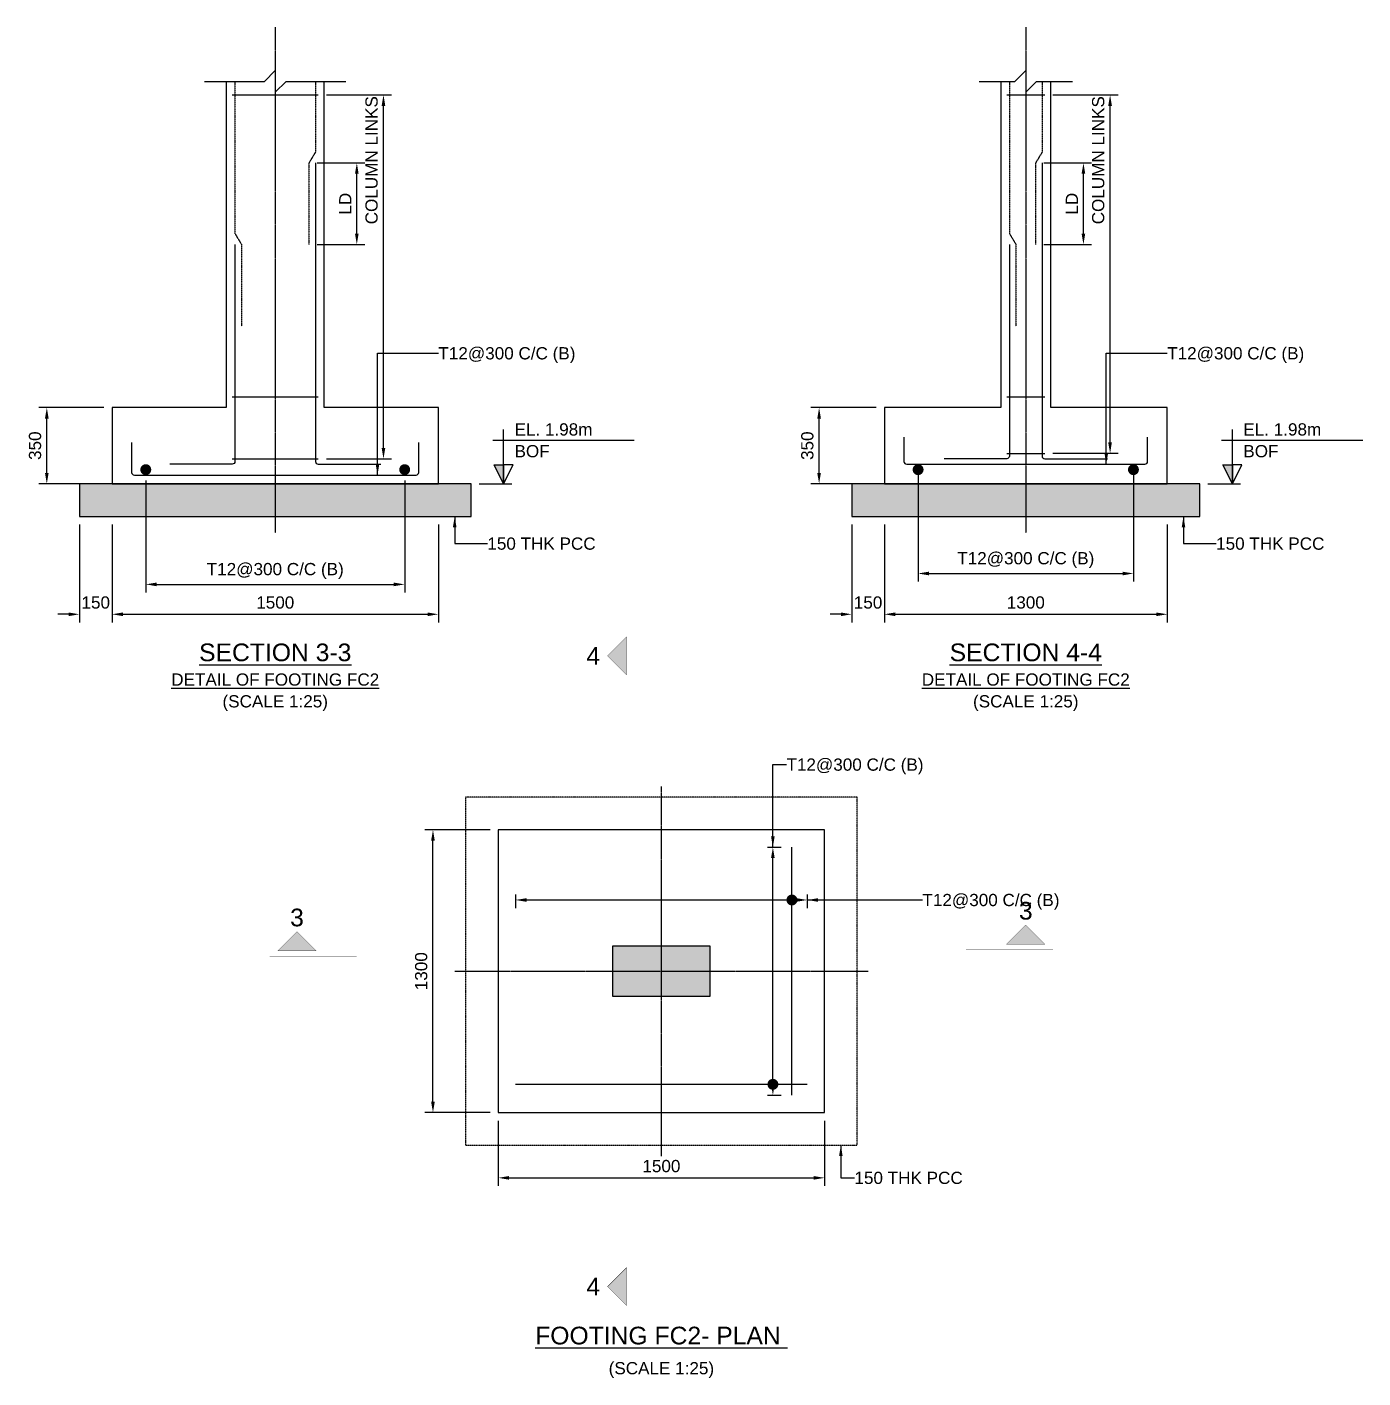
# Model space of a CAD drawing. Header units: inches. Extents: x -816171 to 9366335, y -450961 to 689132.
# Drawn here: x 5438941 to 5463505, y 455121 to 479966 of the extents above; entities that cross this region are included whole.
import ezdxf
from ezdxf.enums import TextEntityAlignment as Align

# ---------------------------------------------------------------- set-up
doc = ezdxf.new("R2010")
doc.units = ezdxf.units.IN
doc.header["$MEASUREMENT"] = 0
doc.linetypes.add('Cline', pattern=[1, 0.625, -0.125, 0.125, -0.125])
doc.linetypes.add('DASHED', pattern=[0.75, 0.5, -0.25])
for name, color, linetype in [('Center Line', 1, 'Continuous'), ('Column', 2, 'Continuous'), ('Concrete Line', 2, 'Continuous'), ('Dim', 31, 'Continuous'), ('Footing', 4, 'Continuous'), ('Labels', 4, 'Continuous'), ('PCC', 5, 'Continuous'), ('Reinforcement', 130, 'Continuous'), ('Section Mark', 5, 'Continuous'), ('Solid', 25, 'Continuous'), ('Text', 31, 'Continuous')]:
    doc.layers.add(name, color=color, linetype=linetype)
doc.styles.add('SC-FTG1', font='sanss___.ttf')
doc.styles.add('SC-FTG2', font='SansSerif')
doc.dimstyles.new('RccFooting', dxfattribs={"dimtxt": 225, "dimasz": 200, "dimexe": 150, "dimexo": 150, "dimgap": 100, "dimtad": 1, "dimtoh": 1, "dimdec": 4, "dimlfac": 0.25, "dimzin": 0, "dimdsep": 46, "dimtxsty": 'SC-FTG2', "dimcen": 0.09, "dimclrd": 8, "dimclre": 8, "dimclrt": 31, "dimadec": 0, "dimazin": 0, "dimtfac": 1, "dimtdec": 0, "dimtix": 1, "dimtofl": 0, "dimtmove": 0, "dimatfit": 3, "dimfxl": 1, "dimtolj": 1, "dimtzin": 0, "dimarcsym": 0})

# ---------------------------------------------------------------- blocks, each defined once
blk = doc.blocks.new('*D3755')
at = {"layer": 'DEFPOINTS', "color": 0, "transparency": 16777216}
for p in [(5447605, 460002), (5453605, 460002), (5453605, 458802)]:
    blk.add_point(p, dxfattribs=at)
at = {"layer": 'Dim', "color": 8, "lineweight": -2, "transparency": 16777216}
for p, q in [((5447605, 459852), (5447605, 458652)), ((5453605, 459852), (5453605, 458652)), ((5447805, 458802), (5453405, 458802))]:
    blk.add_line(p, q, dxfattribs=at)
at = {"layer": 'Dim', "color": 8, "transparency": 16777216}
for points in [[(5447805, 458835), (5447805, 458768), (5447605, 458802)], [(5453405, 458835), (5453405, 458768), (5453605, 458802)]]:
    blk.add_solid(points, dxfattribs=at)
at = {"layer": 'Dim', "color": 31, "transparency": 16777216, "insert": (5450605, 459017), "char_height": 225, "attachment_point": 5, "style": 'SC-FTG2'}
blk.add_mtext('\\A1;1500', dxfattribs=at)
blk = doc.blocks.new('*D3756')
at = {"layer": 'DEFPOINTS', "color": 0, "transparency": 16777216}
for p in [(5446405, 465202), (5447605, 465202), (5447605, 460002)]:
    blk.add_point(p, dxfattribs=at)
at = {"layer": 'Dim', "color": 8, "lineweight": -2, "transparency": 16777216}
for p, q in [((5447455, 465202), (5446255, 465202)), ((5446405, 460202), (5446405, 465002)), ((5447455, 460002), (5446255, 460002))]:
    blk.add_line(p, q, dxfattribs=at)
at = {"layer": 'Dim', "color": 8, "transparency": 16777216}
for points in [[(5446371, 465002), (5446438, 465002), (5446405, 465202)], [(5446371, 460202), (5446438, 460202), (5446405, 460002)]]:
    blk.add_solid(points, dxfattribs=at)
at = {"layer": 'Dim', "color": 31, "transparency": 16777216, "insert": (5446189, 462602), "char_height": 225, "attachment_point": 5, "rotation": 90, "style": 'SC-FTG2'}
blk.add_mtext('\\A1;1300', dxfattribs=at)
blk = doc.blocks.new('*D3777')
at = {"layer": 'DEFPOINTS', "color": 0, "transparency": 16777216}
for p in [(5452405, 464882), (5452655, 464882), (5452405, 460322)]:
    blk.add_point(p, dxfattribs=at)
at = {"layer": 'Dim', "color": 8, "lineweight": -2, "transparency": 16777216}
for p, q in [((5452555, 464882), (5452805, 464882)), ((5452655, 460522), (5452655, 464682)), ((5452555, 460322), (5452805, 460322))]:
    blk.add_line(p, q, dxfattribs=at)
at = {"layer": 'Dim', "color": 8, "transparency": 16777216}
for points in [[(5452621, 464682), (5452688, 464682), (5452655, 464882)], [(5452621, 460522), (5452688, 460522), (5452655, 460322)]]:
    blk.add_solid(points, dxfattribs=at)
blk = doc.blocks.new('*D3778')
at = {"layer": 'DEFPOINTS', "color": 0, "transparency": 16777216}
for p in [(5447925, 464162), (5453285, 464162), (5453285, 463912)]:
    blk.add_point(p, dxfattribs=at)
at = {"layer": 'Dim', "color": 8, "lineweight": -2, "transparency": 16777216}
for p, q in [((5447925, 464012), (5447925, 463762)), ((5448125, 463912), (5453085, 463912)), ((5453285, 464012), (5453285, 463762))]:
    blk.add_line(p, q, dxfattribs=at)
at = {"layer": 'Dim', "color": 8, "transparency": 16777216}
for points in [[(5448125, 463945), (5448125, 463878), (5447925, 463912)], [(5453085, 463945), (5453085, 463878), (5453285, 463912)]]:
    blk.add_solid(points, dxfattribs=at)
blk = doc.blocks.new('*D3779')
at = {"layer": 'DEFPOINTS', "color": 0, "transparency": 16777216}
for p in [(5439905, 470966), (5440505, 470966), (5440505, 469166)]:
    blk.add_point(p, dxfattribs=at)
at = {"layer": 'Dim', "color": 8, "lineweight": -2, "transparency": 16777216}
for p, q in [((5439905, 470816), (5439905, 469016)), ((5440505, 470816), (5440505, 469016)), ((5439705, 469166), (5439505, 469166)), ((5440705, 469166), (5440905, 469166))]:
    blk.add_line(p, q, dxfattribs=at)
at = {"layer": 'Dim', "color": 8, "transparency": 16777216}
for points in [[(5439705, 469199), (5439705, 469132), (5439905, 469166)], [(5440705, 469199), (5440705, 469132), (5440505, 469166)]]:
    blk.add_solid(points, dxfattribs=at)
at = {"layer": 'Dim', "color": 31, "transparency": 16777216, "insert": (5440205, 469381), "char_height": 225, "attachment_point": 5, "style": 'SC-FTG2'}
blk.add_mtext('\\A1;150', dxfattribs=at)
blk = doc.blocks.new('*D3780')
at = {"layer": 'DEFPOINTS', "color": 0, "transparency": 16777216}
for p in [(5440505, 470966), (5446505, 470966), (5446505, 469166)]:
    blk.add_point(p, dxfattribs=at)
at = {"layer": 'Dim', "color": 8, "lineweight": -2, "transparency": 16777216}
for p, q in [((5440505, 470816), (5440505, 469016)), ((5446505, 470816), (5446505, 469016)), ((5440705, 469166), (5446305, 469166))]:
    blk.add_line(p, q, dxfattribs=at)
at = {"layer": 'Dim', "color": 8, "transparency": 16777216}
for points in [[(5440705, 469199), (5440705, 469132), (5440505, 469166)], [(5446305, 469199), (5446305, 469132), (5446505, 469166)]]:
    blk.add_solid(points, dxfattribs=at)
at = {"layer": 'Dim', "color": 31, "transparency": 16777216, "insert": (5443505, 469381), "char_height": 225, "attachment_point": 5, "style": 'SC-FTG2'}
blk.add_mtext('\\A1;1500', dxfattribs=at)
blk = doc.blocks.new('*D3757')
at = {"layer": 'DEFPOINTS', "color": 0, "transparency": 16777216}
for p in [(5439305, 472966), (5440505, 472966), (5440505, 471566)]:
    blk.add_point(p, dxfattribs=at)
at = {"layer": 'Dim', "color": 8, "lineweight": -2, "transparency": 16777216}
for p, q in [((5440355, 472966), (5439155, 472966)), ((5439305, 471766), (5439305, 472766)), ((5440355, 471566), (5439155, 471566))]:
    blk.add_line(p, q, dxfattribs=at)
at = {"layer": 'Dim', "color": 8, "transparency": 16777216}
for points in [[(5439271, 472766), (5439338, 472766), (5439305, 472966)], [(5439271, 471766), (5439338, 471766), (5439305, 471566)]]:
    blk.add_solid(points, dxfattribs=at)
at = {"layer": 'Dim', "color": 31, "transparency": 16777216, "insert": (5439089, 472266), "char_height": 225, "attachment_point": 5, "rotation": 90, "style": 'SC-FTG2'}
blk.add_mtext('\\A1;350', dxfattribs=at)
blk = doc.blocks.new('*D3758')
at = {"layer": 'DEFPOINTS', "color": 0, "transparency": 16777216}
for p in [(5441125, 471776), (5445885, 471776), (5445885, 469716)]:
    blk.add_point(p, dxfattribs=at)
at = {"layer": 'Dim', "color": 8, "lineweight": -2, "transparency": 16777216}
for p, q in [((5441125, 471626), (5441125, 469566)), ((5445885, 471626), (5445885, 469566)), ((5441325, 469716), (5445685, 469716))]:
    blk.add_line(p, q, dxfattribs=at)
at = {"layer": 'Dim', "color": 8, "transparency": 16777216}
for points in [[(5441325, 469749), (5441325, 469682), (5441125, 469716)], [(5445685, 469749), (5445685, 469682), (5445885, 469716)]]:
    blk.add_solid(points, dxfattribs=at)
at = {"layer": 'Dim', "color": 31, "transparency": 16777216, "insert": (5443505, 469963), "char_height": 225, "attachment_point": 5, "style": 'SC-FTG2'}
blk.add_mtext('\\A1;T12@300 C/C (B)', dxfattribs=at)
blk = doc.blocks.new('*D3759')
at = {"layer": 'DEFPOINTS', "color": 0, "transparency": 16777216}
for p in [(5444125, 477466), (5445005, 477466), (5444125, 475966)]:
    blk.add_point(p, dxfattribs=at)
at = {"layer": 'Dim', "color": 8, "lineweight": -2, "transparency": 16777216}
for p, q in [((5444275, 477466), (5445155, 477466)), ((5445005, 476166), (5445005, 477266)), ((5444275, 475966), (5445155, 475966))]:
    blk.add_line(p, q, dxfattribs=at)
at = {"layer": 'Dim', "color": 8, "transparency": 16777216}
for points in [[(5444971, 477266), (5445038, 477266), (5445005, 477466)], [(5444971, 476166), (5445038, 476166), (5445005, 475966)]]:
    blk.add_solid(points, dxfattribs=at)
at = {"layer": 'Dim', "color": 31, "transparency": 16777216, "insert": (5444792, 476716), "char_height": 225, "attachment_point": 5, "rotation": 90, "style": 'SC-FTG2'}
blk.add_mtext('\\A1;LD', dxfattribs=at)
blk = doc.blocks.new('*D3760')
at = {"layer": 'DEFPOINTS', "color": 0, "transparency": 16777216}
for p in [(5444295, 478716), (5445495, 478716), (5444295, 472026)]:
    blk.add_point(p, dxfattribs=at)
at = {"layer": 'Dim', "color": 8, "lineweight": -2, "transparency": 16777216}
for p, q in [((5444445, 478716), (5445645, 478716)), ((5445495, 472226), (5445495, 478516)), ((5444445, 472026), (5445645, 472026))]:
    blk.add_line(p, q, dxfattribs=at)
at = {"layer": 'Dim', "color": 8, "transparency": 16777216}
for points in [[(5445461, 478516), (5445528, 478516), (5445495, 478716)], [(5445461, 472226), (5445528, 472226), (5445495, 472026)]]:
    blk.add_solid(points, dxfattribs=at)
at = {"layer": 'Dim', "color": 31, "transparency": 16777216, "insert": (5445277, 477516), "char_height": 225, "attachment_point": 5, "rotation": 90, "style": 'SC-FTG2'}
blk.add_mtext('\\A1;COLUMN LINKS', dxfattribs=at)
blk = doc.blocks.new('*D3761')
at = {"layer": 'DEFPOINTS', "color": 0, "transparency": 16777216}
for p in [(5454105, 470966), (5454705, 470966), (5454705, 469166)]:
    blk.add_point(p, dxfattribs=at)
at = {"layer": 'Dim', "color": 8, "lineweight": -2, "transparency": 16777216}
for p, q in [((5454105, 470816), (5454105, 469016)), ((5454705, 470816), (5454705, 469016)), ((5453905, 469166), (5453705, 469166)), ((5454905, 469166), (5455105, 469166))]:
    blk.add_line(p, q, dxfattribs=at)
at = {"layer": 'Dim', "color": 8, "transparency": 16777216}
for points in [[(5453905, 469199), (5453905, 469132), (5454105, 469166)], [(5454905, 469199), (5454905, 469132), (5454705, 469166)]]:
    blk.add_solid(points, dxfattribs=at)
at = {"layer": 'Dim', "color": 31, "transparency": 16777216, "insert": (5454405, 469381), "char_height": 225, "attachment_point": 5, "style": 'SC-FTG2'}
blk.add_mtext('\\A1;150', dxfattribs=at)
blk = doc.blocks.new('*D3762')
at = {"layer": 'DEFPOINTS', "color": 0, "transparency": 16777216}
for p in [(5454705, 470966), (5459905, 470966), (5459905, 469166)]:
    blk.add_point(p, dxfattribs=at)
at = {"layer": 'Dim', "color": 8, "lineweight": -2, "transparency": 16777216}
for p, q in [((5454705, 470816), (5454705, 469016)), ((5459905, 470816), (5459905, 469016)), ((5454905, 469166), (5459705, 469166))]:
    blk.add_line(p, q, dxfattribs=at)
at = {"layer": 'Dim', "color": 8, "transparency": 16777216}
for points in [[(5454905, 469199), (5454905, 469132), (5454705, 469166)], [(5459705, 469199), (5459705, 469132), (5459905, 469166)]]:
    blk.add_solid(points, dxfattribs=at)
at = {"layer": 'Dim', "color": 31, "transparency": 16777216, "insert": (5457305, 469382), "char_height": 225, "attachment_point": 5, "style": 'SC-FTG2'}
blk.add_mtext('\\A1;1300', dxfattribs=at)
blk = doc.blocks.new('*D3781')
at = {"layer": 'DEFPOINTS', "color": 0, "transparency": 16777216}
for p in [(5453505, 472966), (5454705, 472966), (5454705, 471566)]:
    blk.add_point(p, dxfattribs=at)
at = {"layer": 'Dim', "color": 8, "lineweight": -2, "transparency": 16777216}
for p, q in [((5454555, 472966), (5453355, 472966)), ((5453505, 471766), (5453505, 472766)), ((5454555, 471566), (5453355, 471566))]:
    blk.add_line(p, q, dxfattribs=at)
at = {"layer": 'Dim', "color": 8, "transparency": 16777216}
for points in [[(5453471, 472766), (5453538, 472766), (5453505, 472966)], [(5453471, 471766), (5453538, 471766), (5453505, 471566)]]:
    blk.add_solid(points, dxfattribs=at)
at = {"layer": 'Dim', "color": 31, "transparency": 16777216, "insert": (5453289, 472266), "char_height": 225, "attachment_point": 5, "rotation": 90, "style": 'SC-FTG2'}
blk.add_mtext('\\A1;350', dxfattribs=at)
blk = doc.blocks.new('*D3782')
at = {"layer": 'DEFPOINTS', "color": 0, "transparency": 16777216}
for p in [(5455325, 471976), (5459285, 471976), (5459285, 469916)]:
    blk.add_point(p, dxfattribs=at)
at = {"layer": 'Dim', "color": 8, "lineweight": -2, "transparency": 16777216}
for p, q in [((5455325, 471826), (5455325, 469766)), ((5459285, 471826), (5459285, 469766)), ((5455525, 469916), (5459085, 469916))]:
    blk.add_line(p, q, dxfattribs=at)
at = {"layer": 'Dim', "color": 8, "transparency": 16777216}
for points in [[(5455525, 469949), (5455525, 469882), (5455325, 469916)], [(5459085, 469949), (5459085, 469882), (5459285, 469916)]]:
    blk.add_solid(points, dxfattribs=at)
at = {"layer": 'Dim', "color": 31, "transparency": 16777216, "insert": (5457305, 470163), "char_height": 225, "attachment_point": 5, "style": 'SC-FTG2'}
blk.add_mtext('\\A1;T12@300 C/C (B)', dxfattribs=at)
blk = doc.blocks.new('*D3783')
at = {"layer": 'DEFPOINTS', "color": 0, "transparency": 16777216}
for p in [(5457485, 477466), (5458365, 477466), (5457485, 475966)]:
    blk.add_point(p, dxfattribs=at)
at = {"layer": 'Dim', "color": 8, "lineweight": -2, "transparency": 16777216}
for p, q in [((5457635, 477466), (5458515, 477466)), ((5458365, 476166), (5458365, 477266)), ((5457635, 475966), (5458515, 475966))]:
    blk.add_line(p, q, dxfattribs=at)
at = {"layer": 'Dim', "color": 8, "transparency": 16777216}
for points in [[(5458331, 477266), (5458398, 477266), (5458365, 477466)], [(5458331, 476166), (5458398, 476166), (5458365, 475966)]]:
    blk.add_solid(points, dxfattribs=at)
at = {"layer": 'Dim', "color": 31, "transparency": 16777216, "insert": (5458152, 476716), "char_height": 225, "attachment_point": 5, "rotation": 90, "style": 'SC-FTG2'}
blk.add_mtext('\\A1;LD', dxfattribs=at)
blk = doc.blocks.new('*D3784')
at = {"layer": 'DEFPOINTS', "color": 0, "transparency": 16777216}
for p in [(5457655, 478716), (5458855, 478716), (5457655, 472126)]:
    blk.add_point(p, dxfattribs=at)
at = {"layer": 'Dim', "color": 8, "lineweight": -2, "transparency": 16777216}
for p, q in [((5457805, 478716), (5459005, 478716)), ((5458855, 472326), (5458855, 478516)), ((5457805, 472126), (5459005, 472126))]:
    blk.add_line(p, q, dxfattribs=at)
at = {"layer": 'Dim', "color": 8, "transparency": 16777216}
for points in [[(5458821, 478516), (5458888, 478516), (5458855, 478716)], [(5458821, 472326), (5458888, 472326), (5458855, 472126)]]:
    blk.add_solid(points, dxfattribs=at)
at = {"layer": 'Dim', "color": 31, "transparency": 16777216, "insert": (5458637, 477516), "char_height": 225, "attachment_point": 5, "rotation": 90, "style": 'SC-FTG2'}
blk.add_mtext('\\A1;COLUMN LINKS', dxfattribs=at)

msp = doc.modelspace()

# ---------------------------------------------------------------- hatches: boundary and pattern name
at = {"layer": 'Solid'}
for points in [[(5447704.62407, 471565.60359), (5447529.62407, 471915.60359), (5447704.62407, 471915.60359)], [(5461104.62407, 471565.60359), (5460929.62407, 471915.60359), (5461104.62407, 471915.60359)], [(5439904.62407, 470965.60359), (5447104.62407, 470965.60359), (5447104.62407, 471565.60359), (5439904.62407, 471565.60359)], [(5454104.62407, 470965.60359), (5460504.62407, 470965.60359), (5460504.62407, 471565.60359), (5454104.62407, 471565.60359)], [(5449964.62407, 468751.55637), (5449614.62407, 468401.55637), (5449964.62407, 468051.55637), (5449964.62407, 468751.55637)], [(5457654.62407, 463101.55637), (5457304.62407, 463451.55637), (5456954.62407, 463101.55637), (5457654.62407, 463101.55637)], [(5443554.62407, 462977.55637), (5443904.62407, 463327.55637), (5444254.62407, 462977.55637), (5443554.62407, 462977.55637)], [(5449704.62407, 462141.55637), (5451504.62407, 462141.55637), (5451504.62407, 463061.55637), (5449704.62407, 463061.55637)], [(5449964.62407, 456451.55637), (5449614.62407, 456801.55637), (5449964.62407, 457151.55637), (5449964.62407, 456451.55637)]]:
    msp.add_hatch(color=256, dxfattribs=at).paths.add_polyline_path(points, flags=0)

# ---------------------------------------------------------------- linework, layer by layer
at = {"layer": 'Center Line', "linetype": 'Cline'}
for points in [[(5443504.62407, 479965.60359), (5443504.62407, 470665.60359)], [(5457304.62407, 479965.60359), (5457304.62407, 470665.60359)], [(5450604.62407, 459201.55637), (5450604.62407, 466001.55637)], [(5446804.62407, 462601.55637), (5454404.62407, 462601.55637)]]:
    msp.add_lwpolyline(points, dxfattribs=at)
at = {"layer": 'Column'}
msp.add_lwpolyline([(5449704.62407, 462141.55637), (5451504.62407, 462141.55637), (5451504.62407, 463061.55637), (5449704.62407, 463061.55637), (5449704.62407, 462141.55637)], dxfattribs=at)
at = {"layer": 'Concrete Line'}
for points in [[(5442204.62407, 478965.60359), (5443304.62407, 478965.60359), (5443504.62407, 479165.60359), (5443504.62407, 478765.60359), (5443704.62407, 478965.60359), (5444804.62407, 478965.60359)], [(5456444.62407, 478965.60359), (5457104.62407, 478965.60359), (5457304.62407, 479165.60359), (5457304.62407, 478765.60359), (5457504.62407, 478965.60359), (5458164.62407, 478965.60359)], [(5442604.62407, 478965.60359), (5442604.62407, 472965.60359), (5440504.62407, 472965.60359), (5440504.62407, 471565.60359), (5446504.62407, 471565.60359), (5446504.62407, 472965.60359), (5444404.62407, 472965.60359), (5444404.62407, 478965.60359)], [(5456844.62407, 478965.60359), (5456844.62407, 472965.60359), (5454704.62407, 472965.60359), (5454704.62407, 471565.60359), (5459904.62407, 471565.60359), (5459904.62407, 472965.60359), (5457764.62407, 472965.60359), (5457764.62407, 478965.60359)]]:
    msp.add_lwpolyline(points, dxfattribs=at)
at = {"layer": 'Dim', "color": 8, "const_width": 100}
for points in [[(5452954.62407, 463911.55637, 1), (5453054.62407, 463911.55637, 1)], [(5452604.62407, 460521.55637, 1), (5452704.62407, 460521.55637, 1)]]:
    msp.add_lwpolyline(points, format="xyb", close=True, dxfattribs=at)
at = {"layer": 'Footing'}
msp.add_lwpolyline([(5447604.62407, 460001.55637), (5453604.62407, 460001.55637), (5453604.62407, 465201.55637), (5447604.62407, 465201.55637), (5447604.62407, 460001.55637)], dxfattribs=at)
at = {"layer": 'PCC'}
for points in [[(5439904.62407, 470965.60359), (5447104.62407, 470965.60359), (5447104.62407, 471565.60359), (5439904.62407, 471565.60359), (5439904.62407, 470965.60359)], [(5454104.62407, 470965.60359), (5460504.62407, 470965.60359), (5460504.62407, 471565.60359), (5454104.62407, 471565.60359), (5454104.62407, 470965.60359)]]:
    msp.add_lwpolyline(points, dxfattribs=at)
at = {"layer": 'PCC', "linetype": 'DASHED'}
msp.add_lwpolyline([(5447004.62407, 459401.55637), (5454204.62407, 459401.55637), (5454204.62407, 465801.55637), (5447004.62407, 465801.55637), (5447004.62407, 459401.55637)], dxfattribs=at)
at = {"layer": 'Reinforcement', "linetype": 'DASHED'}
for points in [[(5442764.62407, 478965.60359), (5442764.62407, 476165.60359), (5442884.62407, 475965.60359), (5442884.62407, 474465.60359)], [(5444244.62407, 478965.60359), (5444244.62407, 477665.60359), (5444124.62407, 477465.60359), (5444124.62407, 475965.60359)], [(5457004.62407, 478965.60359), (5457004.62407, 476165.60359), (5457124.62407, 475965.60359), (5457124.62407, 474465.60359)], [(5457604.62407, 478965.60359), (5457604.62407, 477665.60359), (5457484.62407, 477465.60359), (5457484.62407, 475965.60359)]]:
    msp.add_lwpolyline(points, dxfattribs=at)
at = {"layer": 'Reinforcement'}
for points in [[(5442714.62407, 478715.60359), (5444294.62407, 478715.60359)], [(5456954.62407, 478715.60359), (5457654.62407, 478715.60359)], [(5442714.62407, 473165.60359), (5444294.62407, 473165.60359)], [(5456954.62407, 473165.60359), (5457654.62407, 473165.60359)], [(5456954.62407, 472125.60359), (5457654.62407, 472125.60359)], [(5442714.62407, 472025.60359), (5444294.62407, 472025.60359)], [(5453004.62407, 460321.55637), (5453004.62407, 464881.55637)], [(5447924.62407, 460521.55637), (5453284.62407, 460521.55637)]]:
    msp.add_lwpolyline(points, dxfattribs=at)
for points in [[(5444244.62407, 477465.60359), (5444244.62407, 471975.60359, 0.4), (5444294.62407, 471925.60359), (5445444.62407, 471925.60359, 0.4), (5445444.62407, 471925.60359), (5445444.62407, 471925.60359)], [(5457604.62407, 477465.60359), (5457604.62407, 472075.60359, 0.4), (5457654.62407, 472025.60359), (5458804.62407, 472025.60359, 0.4), (5458804.62407, 472025.60359), (5458804.62407, 472025.60359)], [(5442764.62407, 475965.60359), (5442764.62407, 471975.60359, -0.4), (5442714.62407, 471925.60359), (5441564.62407, 471925.60359, 0.4), (5441564.62407, 471925.60359), (5441564.62407, 471925.60359)], [(5457004.62407, 475965.60359), (5457004.62407, 472075.60359, -0.4), (5456954.62407, 472025.60359), (5455804.62407, 472025.60359, 0.4), (5455804.62407, 472025.60359), (5455804.62407, 472025.60359)], [(5440864.62407, 472325.60359), (5440864.62407, 471775.60359, 0.4), (5440914.62407, 471725.60359), (5446094.62407, 471725.60359, 0.4), (5446144.62407, 471775.60359), (5446144.62407, 472325.60359)], [(5455064.62407, 472425.60359), (5455064.62407, 471975.60359, 0.4), (5455114.62407, 471925.60359), (5459494.62407, 471925.60359, 0.4), (5459544.62407, 471975.60359), (5459544.62407, 472425.60359)]]:
    msp.add_lwpolyline(points, format="xyb", dxfattribs=at)
at = {"layer": 'Reinforcement', "const_width": 100}
for points in [[(5441074.62407, 471825.60359, 1), (5441174.62407, 471825.60359, 1)], [(5445834.62407, 471825.60359, 1), (5445934.62407, 471825.60359, 1)], [(5455274.62407, 471825.60359, 1), (5455374.62407, 471825.60359, 1)], [(5459234.62407, 471825.60359, 1), (5459334.62407, 471825.60359, 1)]]:
    msp.add_lwpolyline(points, format="xyb", close=True, dxfattribs=at)
at = {"layer": 'Section Mark'}
for p, q in [((5447254.62407, 471565.60359), (5447854.62407, 471565.60359)), ((5460654.62407, 471565.60359), (5461254.62407, 471565.60359))]:
    msp.add_line(p, q, dxfattribs=at)
for points in [[(5447704.62407, 471565.60359), (5447704.62407, 472565.60359)], [(5461104.62407, 471565.60359), (5461104.62407, 472565.60359)], [(5447504.62407, 472365.60359), (5450104.62407, 472365.60359)], [(5460904.62407, 472365.60359), (5463504.62407, 472365.60359)], [(5447704.62407, 471565.60359), (5447529.62407, 471915.60359), (5447704.62407, 471915.60359), (5447704.62407, 471565.60359)], [(5447704.62407, 471565.60359), (5447879.62407, 471915.60359), (5447704.62407, 471915.60359), (5447704.62407, 471565.60359)], [(5461104.62407, 471565.60359), (5460929.62407, 471915.60359), (5461104.62407, 471915.60359), (5461104.62407, 471565.60359)], [(5461104.62407, 471565.60359), (5461279.62407, 471915.60359), (5461104.62407, 471915.60359), (5461104.62407, 471565.60359)]]:
    msp.add_lwpolyline(points, dxfattribs=at)
at = {"layer": 'Section Mark', "const_width": 5}
for points in [[(5450064.62407, 467301.55637), (5450064.62407, 468901.55637)], [(5449964.62407, 468751.55637), (5449614.62407, 468401.55637), (5449964.62407, 468051.55637), (5449964.62407, 468751.55637)], [(5457654.62407, 463101.55637), (5457304.62407, 463451.55637), (5456954.62407, 463101.55637), (5457654.62407, 463101.55637)], [(5443554.62407, 462977.55637), (5443904.62407, 463327.55637), (5444254.62407, 462977.55637), (5443554.62407, 462977.55637)], [(5445004.62407, 462877.55637), (5443404.62407, 462877.55637)], [(5456204.62407, 463001.55637), (5457804.62407, 463001.55637)], [(5450064.62407, 457901.55637), (5450064.62407, 456301.55637)], [(5449964.62407, 456451.55637), (5449614.62407, 456801.55637), (5449964.62407, 457151.55637), (5449964.62407, 456451.55637)]]:
    msp.add_lwpolyline(points, dxfattribs=at)

# ---------------------------------------------------------------- texts
at = {"layer": 'Dim', "style": 'SC-FTG2'}
for s, p in [('T12@300 C/C (B)', (5446504.62407, 473965.60359)), ('T12@300 C/C (B)', (5459904.62407, 473965.60359)), ('150 THK PCC', (5447404.62407, 470465.60359)), ('150 THK PCC', (5460804.62407, 470465.60359)), ('150 THK PCC', (5454154.62407, 458801.55637))]:
    msp.add_text(s, height=225, dxfattribs=at).set_placement(p, align=Align.MIDDLE_LEFT)
at = {"layer": 'Labels', "style": 'SC-FTG1'}
for s, p in [('%%USECTION 3-3', (5443504.62407, 468465.60359)), ('%%USECTION 4-4', (5457304.62407, 468465.60359)), ('%%uFOOTING FC2- PLAN ', (5450604.62407, 455901.55637))]:
    msp.add_text(s, height=325, dxfattribs=at).set_placement(p, align=Align.MIDDLE_CENTER)
at = {"layer": 'Section Mark', "style": 'SC-FTG1'}
for s, p in [('4', (5449352.12407, 468401.55637)), ('3', (5457304.62407, 463714.05637)), ('3', (5443904.62407, 463590.05637)), ('4', (5449352.12407, 456801.55637))]:
    msp.add_text(s, height=325, dxfattribs=at).set_placement(p, align=Align.MIDDLE_CENTER)
at = {"layer": 'Text'}
for s, style, p in [('EL. 1.98m', 'SC-FTG2', (5447904.62407, 472565.60359)), ('EL. 1.98m', 'SC-FTG2', (5461304.62407, 472565.60359)), ('BOF', 'SC-FTG2', (5447904.62407, 472165.60359)), ('BOF', 'SC-FTG2', (5461304.62407, 472165.60359)), ('T12@300 C/C (B)', 'SC-FTG1', (5452904.62407, 466401.55637)), ('T12@300 C/C (B)', 'SC-FTG1', (5455404.62407, 463911.55637))]:
    msp.add_text(s, height=225, dxfattribs=dict(at, style=style)).set_placement(p, align=Align.MIDDLE_LEFT)
at = {"layer": 'Text', "style": 'SC-FTG1'}
for s, p in [('%%UDETAIL OF FOOTING FC2', (5443504.62407, 467965.60359)), ('%%UDETAIL OF FOOTING FC2', (5457304.62407, 467965.60359)), ('(SCALE 1:25)', (5443504.62407, 467565.60359)), ('(SCALE 1:25)', (5457304.62407, 467565.60359)), ('(SCALE 1:25)', (5450604.62407, 455301.55637))]:
    msp.add_text(s, height=225, dxfattribs=at).set_placement(p, align=Align.MIDDLE_CENTER)

# ---------------------------------------------------------------- dimensions: what is measured, and where the dimension line sits
at = {"layer": 'Dim'}
for base, p1, p2, angle, text, picture, middle in [((5445494.62407, 478715.60359), (5444294.62407, 472025.60359), (5444294.62407, 478715.60359), 90, 'COLUMN LINKS', '*D3760', (5445494.62407, 477515.60359)), ((5458854.62407, 478715.60359), (5457654.62407, 472125.60359), (5457654.62407, 478715.60359), 90, 'COLUMN LINKS', '*D3784', (5458854.62407, 477515.60359)), ((5445004.62407, 477465.60359), (5444124.62407, 475965.60359), (5444124.62407, 477465.60359), 90, 'LD', '*D3759', (5445004.62407, 476715.60359)), ((5458364.62407, 477465.60359), (5457484.62407, 475965.60359), (5457484.62407, 477465.60359), 90, 'LD', '*D3783', (5458364.62407, 476715.60359)), ((5452654.62407, 464881.55637), (5452404.62407, 460321.55637), (5452404.62407, 464881.55637), 90, ' ', '*D3777', (5452654.62407, 461821.55637)), ((5453284.62407, 463911.55637), (5447924.62407, 464161.55637), (5453284.62407, 464161.55637), 0, ' ', '*D3778', (5451704.62407, 463911.55637))]:
    dim = msp.add_linear_dim(base=base, p1=p1, p2=p2, angle=angle, text=text, dimstyle='RccFooting', override={"dimjust": 0}, dxfattribs=at)
    dim.commit()
    dim.dimension.update_dxf_attribs({"geometry": picture, "text_midpoint": middle, "dimtype": 161})
for p1, p2, distance, text, picture, middle in [((5440504.62407, 471565.60359), (5440504.62407, 472965.60359), 1200, '350', '*D3757', (5439088.57469, 472265.60359)), ((5454704.62407, 471565.60359), (5454704.62407, 472965.60359), 1200, '350', '*D3781', (5453288.57469, 472265.60359)), ((5455324.62407, 471975.60359), (5459284.62407, 471975.60359), -2060, 'T12@300 C/C (B)', '*D3782', (5457304.62407, 470162.67149)), ((5441124.62407, 471775.60359), (5445884.62407, 471775.60359), -2060, 'T12@300 C/C (B)', '*D3758', (5443504.62407, 469962.67149)), ((5439904.62407, 470965.60359), (5440504.62407, 470965.60359), -1800, '150', '*D3779', (5440204.62407, 469381.49865)), ((5440504.62407, 470965.60359), (5446504.62407, 470965.60359), -1800, '1500', '*D3780', (5443504.62407, 469381.49865)), ((5454104.62407, 470965.60359), (5454704.62407, 470965.60359), -1800, '150', '*D3761', (5454404.62407, 469381.49865)), ((5454704.62407, 470965.60359), (5459904.62407, 470965.60359), -1800, '1300', '*D3762', (5457304.62407, 469381.65297)), ((5447604.62407, 460001.55637), (5447604.62407, 465201.55637), 1200, '1300', '*D3756', (5446188.57469, 462601.55637)), ((5447604.62407, 460001.55637), (5453604.62407, 460001.55637), -1200, '1500', '*D3755', (5450604.62407, 459017.45143))]:
    dim = msp.add_aligned_dim(p1=p1, p2=p2, distance=distance, text=text, dimstyle='RccFooting', dxfattribs=at)
    dim.commit()
    dim.dimension.update_dxf_attribs({"geometry": picture, "text_midpoint": middle})

# ---------------------------------------------------------------- leaders
at = {"layer": 'Dim', "color": 8}
for points in [[(5445384.62407, 471725.60359), (5445384.62407, 473965.60359), (5446504.62407, 473965.60359)], [(5458784.62407, 471925.60359), (5458784.62407, 473965.60359), (5459904.62407, 473965.60359)], [(5446804.62407, 470965.60359), (5446804.62407, 470465.60359), (5447404.62407, 470465.60359)], [(5460204.62407, 470965.60359), (5460204.62407, 470465.60359), (5460804.62407, 470465.60359)], [(5452654.62407, 464881.55637), (5452654.62407, 466401.55637), (5452904.62407, 466401.55637)], [(5453284.62407, 463911.55637), (5455404.62407, 463911.55637), (5455404.62407, 463911.55637)], [(5453904.62407, 459401.55637), (5453904.62407, 458801.55637), (5454154.62407, 458801.55637)]]:
    msp.add_leader(points, dimstyle='RccFooting', dxfattribs=at)

doc.saveas('drawing.dxf')
